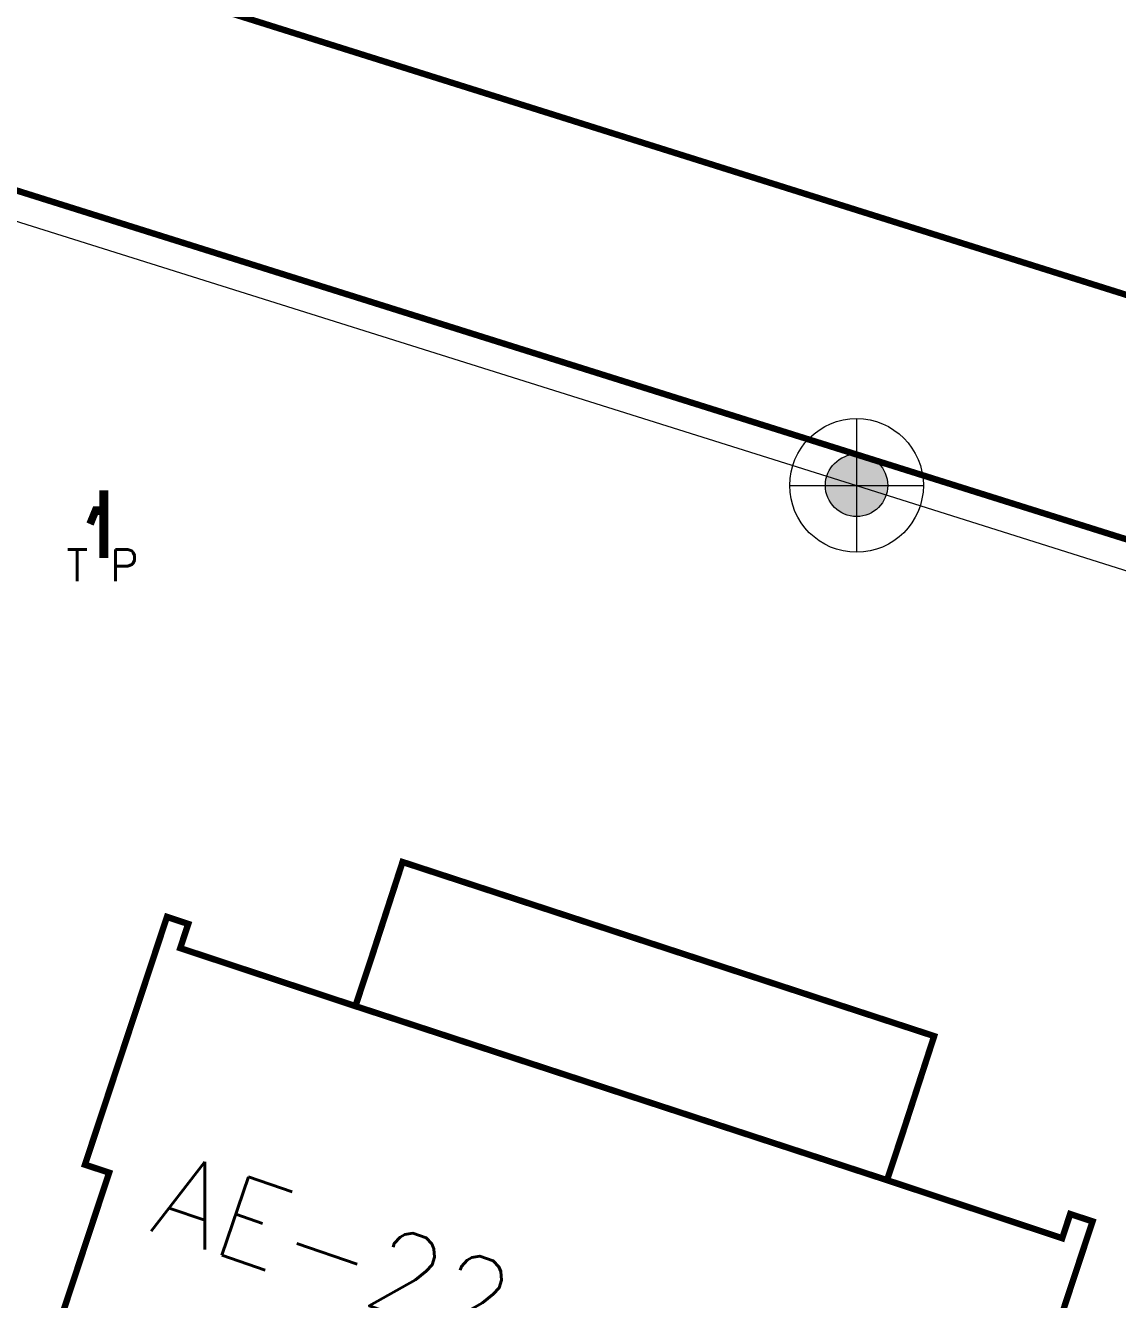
# Model space of a CAD drawing. Header units: inches. Extents: x 350994 to 353538, y 1581369 to 1583842.
# Drawn here: x 351431.56 to 351448.72, y 1583246.19 to 1583266.21 of the extents above; entities that cross this region are included whole.
import ezdxf
from ezdxf.enums import TextEntityAlignment as Align

# ---------------------------------------------------------------- set-up
doc = ezdxf.new("R2010")
doc.units = ezdxf.units.IN
doc.header["$MEASUREMENT"] = 0
doc.linetypes.add('1', pattern=[0])
for name, color, linetype in [('BOUNDARY', 5, 'Continuous'), ('BULDING', 5, '1'), ('EP TF', 5, 'Continuous'), ("ROAD'S", 1, '1'), ('TAP', 180, 'Continuous')]:
    doc.layers.add(name, color=color, linetype=linetype)
doc.styles.add('ROMANS', font='ROMANS.shx')
doc.styles.get("Standard").update_dxf_attribs({"font": 'arial.ttf'})
doc.linetypes.add('SILT_FENCE', pattern='A,0.5,-0.2,["EP",Standard,S=0.1,R=0,X=-0.1,Y=-0.05],-0.2', length=0.9)

# ---------------------------------------------------------------- blocks, each defined once
blk = doc.blocks.new('EP1')
at = {"layer": 'EP TF', "lineweight": 5}
h = blk.add_hatch(color=252, dxfattribs=at)
edge = h.paths.add_edge_path()
edge.add_arc((351339.771, 1583222.914), 0.49, 0, 360)
at = {"layer": 'EP TF', "color": 252, "lineweight": 5}
for points in [[(351339.771, 1583223.964), (351339.771, 1583221.864)], [(351338.721, 1583222.914), (351340.821, 1583222.914)]]:
    blk.add_lwpolyline(points, dxfattribs=at)
for radius in [1.05, 0.49]:
    blk.add_circle((351339.771, 1583222.914), radius, dxfattribs=at)

msp = doc.modelspace()

# ---------------------------------------------------------------- linework, layer by layer
at = {"layer": 'BOUNDARY', "lineweight": 5, "const_width": 0.1, "elevation": 100.418}
for points in [[(351432.149, 1583246.002), (351432.872, 1583248.186), (351432.492, 1583248.311), (351433.781, 1583252.204), (351434.115, 1583252.093), (351433.989, 1583251.713), (351436.742, 1583250.802), (351436.994, 1583251.561), (351437.483, 1583253.066), (351445.837, 1583250.331), (351445.348, 1583248.827), (351445.348, 1583248.827), (351445.096, 1583248.068), (351447.849, 1583247.156), (351447.975, 1583247.536), (351448.326, 1583247.42), (351447.038, 1583243.527)], [(351436.742, 1583250.802), (351445.096, 1583248.068)]]:
    msp.add_lwpolyline(points, dxfattribs=at)
at = {"layer": 'EP TF', "color": 252, "linetype": 'SILT_FENCE', "lineweight": 5, "ltscale": 6, "elevation": 98.457}
msp.add_lwpolyline([(351390.184, 1583276.102), (351444.617, 1583258.982), (351470.489, 1583250.813), (351496.968, 1583242.772), (351522.244, 1583234.082), (351548.566, 1583225.918), (351548.566, 1583225.918)], dxfattribs=at)
at = {"layer": "ROAD'S", "lineweight": 5, "const_width": 0.1}
for points in [[(351566.837, 1583288.695), (351587.368, 1583281.612), (351589.749, 1583279.92), (351590.972, 1583277.627), (351589.879, 1583272.789), (351572.923, 1583223.021), (351570.49, 1583222.806), (351567.784, 1583223.345), (351562.174, 1583225.354), (351463.672, 1583257.317), (351394.003, 1583279.224), (351390.857, 1583283.441), (351391.809, 1583287.12), (351391.809, 1583287.12), (351391.95, 1583287.665), (351407.18, 1583340.371), (351411.724, 1583342.339), (351413.567, 1583341.782), (351482.492, 1583317.608), (351515.964, 1583306.247), (351528.201, 1583302.025)], [(351393.06, 1583275.668), (351462.322, 1583253.905), (351560.885, 1583222.306), (351564.853, 1583220.437), (351568.311, 1583218.792), (351570.496, 1583215.695), (351570.496, 1583215.695), (351555.306, 1583169.633)]]:
    msp.add_lwpolyline(points, dxfattribs=at)
at = {"layer": 'TAP', "lineweight": 5, "const_width": 0.07}
msp.add_lwpolyline([(351432.754, 1583258.621), (351432.645, 1583258.621), (351432.562, 1583258.418), (351432.609, 1583258.397), (351432.673, 1583258.554), (351432.754, 1583258.554), (351432.754, 1583257.876), (351432.825, 1583257.876), (351432.825, 1583258.871), (351432.754, 1583258.871)], close=True, dxfattribs=at)
msp.add_lwpolyline([(351432.754, 1583258.215), (351432.825, 1583258.215)], dxfattribs=at)

# ---------------------------------------------------------------- block references
at = {"layer": 'EP TF', "color": 1, "lineweight": 5}
msp.add_blockref('EP1', (104.846, 36.068, 98.457), dxfattribs=at)

# ---------------------------------------------------------------- texts
at = {"layer": 'BULDING', "color": 0, "linetype": 'Continuous', "lineweight": 9, "style": 'ROMANS'}
msp.add_text('AE-22', height=1.3, rotation=341.0931, dxfattribs=at).set_placement((351436.406, 1583246.972, -8.051), align=Align.MIDDLE_CENTER)
at = {"layer": 'TAP', "lineweight": 9, "style": 'ROMANS'}
msp.add_text('T P', height=0.5, dxfattribs=at).set_placement((351432.767, 1583257.726), align=Align.MIDDLE_CENTER)

doc.saveas('drawing.dxf')
